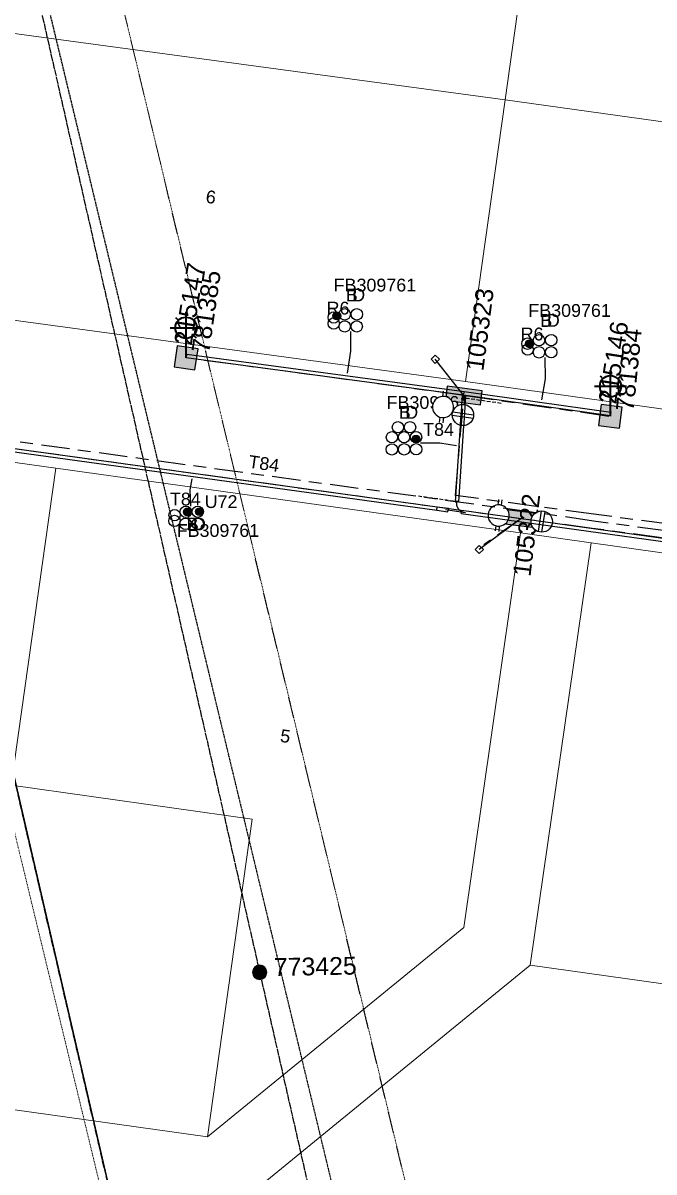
# Model space of a CAD drawing. Header units: metres. Extents: x 277863 to 282129, y 6130772 to 6135401.
# Drawn here: x 279346.1 to 279434.9, y 6133702.5 to 6133864.1 of the extents above; entities that cross this region are included whole.
import ezdxf
from ezdxf.enums import TextEntityAlignment as Align

# ---------------------------------------------------------------- set-up
doc = ezdxf.new("R2010")
doc.units = ezdxf.units.M
for name, pattern in [('Cable Exist OH', [1, 1, 0]), ('Cable Exist UG', [8.2, 4, -1.2, 1.8, -1.2]), ('Dash', [5, 3, -2]), ('DASHED', [0.75, 0.5, -0.25]), ('HIDDEN', [0.375, 0.25, -0.125]), ('HIDDEN2', [0.1875, 0.125, -0.0625])]:
    doc.linetypes.add(name, pattern=pattern)
doc.layers.get('0').update_dxf_attribs({"color": 6})
for name, color, linetype, lineweight in [('Cadastre Buildings_SP_EXT', 9, 'Continuous', 5), ('Cadastre Easements_SP_EXT', 9, 'Continuous', 5), ('Cadastre Land Parcels_SP_EXT', 9, 'Continuous', 5), ('Cadastre Other Property_SP_EXT', 9, 'HIDDEN', 5), ('Cadastre Roads_SP_EXT', 9, 'Continuous', 5)]:
    doc.layers.add(name, color=color, linetype=linetype, lineweight=lineweight)
for name, color, linetype in [('Duct_SP_EXT', 7, 'Continuous'), ('Equip_LV_EXT', 7, 'Continuous'), ('Equip_SP_SL_EXT', 7, 'Continuous'), ('Mains_HV_EXT', 7, 'Continuous'), ('Mains_LV_EXT', 7, 'Continuous'), ('Mains_LV_SL_EXT', 7, 'Continuous'), ('Mains_TR_EXT', 7, 'Continuous'), ('Services_SP_EXT', 7, 'Continuous'), ('SupportsOH_SP_TR_HV_LV_SL_EXT', 7, 'Continuous'), ('SupportsUG_SP_LV_EXT', 7, 'Continuous'), ('SupportsUG_SP_LV_SL_EXT', 7, 'Continuous'), ('Trench_SP_EXT', 7, 'Continuous')]:
    doc.layers.add(name, color=color, linetype=linetype)
doc.layers.add('UNKNOWN_FEATURES', color=1, linetype='DASHED', plot=False)
doc.styles.add('COLUMN_LABEL', font='arial.ttf')
doc.styles.add('iecARIAL', font='arial.ttf', dxfattribs={"height": 2})
doc.styles.add('POLE_LABEL', font='arial.ttf')
doc.styles.get("Standard").update_dxf_attribs({"font": 'arial.ttf'})
doc.linetypes.add('Cable E OH', pattern='A,9.4,["E",Standard,S=1.7,R=0,X=0,Y=-1],0', length=9.4)

# ---------------------------------------------------------------- blocks, each defined once
blk = doc.blocks.new('COLUMN_EXT')
blk.add_hatch(color=256).paths.add_polyline_path([(-1.49, 1.48), (-1.49, -1.49), (1.48, -1.49), (1.48, 1.48)])
blk.add_lwpolyline([(-1.49, -1.49), (1.48, -1.49), (1.48, 1.48), (-1.49, 1.48)], close=True)
for tag, height, style, flags, p in [('ASSET_NUM', 2.5, 'COLUMN_LABEL', 8, (2, 2)), ('STRUCTURE_PLANT_NUMBER', 0.2, 'POLE_LABEL', 9, (1.81, 0.03)), ('STREET_CODE', 0.2, 'COLUMN_LABEL', 9, (1.81, -0.2))]:
    blk.add_attdef(tag, text='', height=height, dxfattribs=dict(style=style, flags=flags)).set_placement(p, align=Align.MIDDLE_LEFT)
at = {"flags": 9}
for tag, p in [('COLUMN_TYPE', (1.81, -0.4)), ('OWNED_BY', (1.81, -0.6)), ('STATE', (1.81, -0.8)), ('USAGE', (1.81, -1)), ('STREETNAME', (1.81, -1.6)), ('LEGEND', (1.81, -1.2)), ('LOCATION', (1.81, -1.4)), ('SUBURB', (1.81, -1.8)), ('NOTES', (1.81, -2))]:
    blk.add_attdef(tag, text='', height=0.2, dxfattribs=at).set_placement(p, align=Align.MIDDLE_LEFT)
at = {"flags": 1}
blk.add_attdef('Z', (1.81, -2.35), '', height=0.2, dxfattribs=at)
blk = doc.blocks.new('PILLAR_EXT')
blk.add_hatch(color=256).paths.add_polyline_path([(-2.475, 0.99), (-2.475, -0.99), (2.475, -0.99), (2.475, 0.99)])
blk.add_lwpolyline([(-2.475, -0.99), (2.475, -0.99), (2.475, 0.99), (-2.475, 0.99)], close=True)
at = {"style": 'iecARIAL', "flags": 8}
blk.add_attdef('ASSET_NUM', (1.5, 3.5), '', height=2.5, dxfattribs=at)
for tag, p, flags in [('OWNED_BY', (0, -0.2), 9), ('STATE', (0, -0.4), 9), ('SUPPORT_TYPE', (0, -0.6), 9), ('STREETNAME', (0, -1.8), 9), ('USAGE', (0, -0.8), 9), ('LEGEND', (0, -1), 9), ('LOCATION', (0, -1.2), 9), ('NOTES', (0, -1.4), 9), ('PARENT', (0, -1.6), 9), ('SUBURB', (0, -2), 1)]:
    blk.add_attdef(tag, p, '', height=0.2, dxfattribs=dict(flags=flags))
blk = doc.blocks.new('DUCT_EXT')
blk.add_circle((0, 0.8), 0.8)
at = {"flags": 1}
blk.add_attdef('Z', (0, 0), '', height=0.2, dxfattribs=at)
at = {"flags": 9}
for tag, p in [('DUCT_CODE', (0, 0)), ('XSECT_TYPE', (0, -0.2)), ('STATE', (0, -0.6)), ('FB_REFERENCE', (0, -0.4)), ('NOTES', (0, -0.8))]:
    blk.add_attdef(tag, text='', height=0.2, dxfattribs=at).set_placement(p, align=Align.MIDDLE_LEFT)
blk = doc.blocks.new('SL_LANTERN_EXT')
at = {"lineweight": 40}
for p, q in [((0, 1.97), (0, 6.47)), ((-1.46, 5.68), (-1.06, 5.28)), ((1.46, 5.68), (1.06, 5.28)), ((-2.25, 4.22), (2.25, 4.22)), ((-1.46, 2.76), (-1.06, 3.16)), ((0, 0), (0, 2.72)), ((1.46, 2.76), (1.06, 3.16))]:
    blk.add_line(p, q, dxfattribs=at)
blk.add_circle((0, 4.22), 1.5, dxfattribs=at)
at = {"style": 'iecARIAL', "flags": 8}
blk.add_attdef('ASSET_NUM', (1.5, 1.5), '', height=2.5, dxfattribs=at)
for tag, p, height, flags in [('OPERATING_VOLTAGE', (0.98, -1.65), 0.2, 9), ('CONSTRUCTED_VOLTAGE', (0.98, -0.65), 0.2, 9), ('CONTROL_TYPE', (0.98, -0.85), 0.2, 9), ('LANTERN_PURPOSE', (0.98, -1.05), 0.2, 9), ('LANTERN_TYPE', (0.98, -1.25), 0.2, 9), ('NO_PHASES', (0.98, -1.45), 0.2, 9), ('LNUMBER', (2.18, -3.25), 2.5, 8), ('ORIENTATION', (0.98, -1.85), 0.2, 9), ('OWNED_BY', (0.98, -2.05), 0.2, 9), ('STATE', (0.98, -2.25), 0.2, 9), ('USAGE', (0.98, -2.45), 0.2, 9), ('CEXIST', (0.98, -2.65), 0.2, 9), ('CNEW', (0.98, -2.85), 0.2, 9), ('CNUMBER', (0.98, -3.05), 0.2, 9), ('CREMOVE', (0.98, -3.25), 0.2, 9), ('CREPLACE', (0.98, -3.45), 0.2, 9), ('LKINGHEIGHT', (0.98, -3.65), 0.2, 9), ('LBRACKET', (0.98, -3.85), 0.2, 9), ('LBRACKETVOCAB', (0.98, -4.05), 0.2, 9), ('LCATEGORY', (0.98, -4.25), 0.2, 9), ('LCHARGE1', (0.98, -4.45), 0.2, 9), ('LCHARGE1PERCENT', (0.98, -4.65), 0.2, 9), ('LCHARGE2', (0.98, -4.85), 0.2, 9), ('LCHARGE2PERCENT', (0.98, -5.05), 0.2, 9), ('LCHARGE3', (0.98, -5.25), 0.2, 9), ('LCHARGE3PERCENT', (0.98, -5.45), 0.2, 9), ('LEXIST', (0.98, -5.65), 0.2, 9), ('LLAMP', (0.98, -5.85), 0.2, 9), ('LLAMPVOCAB', (0.98, -6.05), 0.2, 9), ('LMAST', (0.98, -6.25), 0.2, 9), ('LMASTVOCAB', (0.98, -6.45), 0.2, 9), ('LNEW', (0.98, -6.65), 0.2, 9), ('LANTNUMBER', (0.98, -6.85), 0.2, 9), ('LOUTREACH', (0.98, -7.25), 0.2, 9), ('LOUTREACHVOCAB', (0.98, -7.45), 0.2, 9), ('LRATECODE', (0.98, -7.65), 0.2, 9), ('LREMOVE', (0.98, -7.85), 0.2, 9), ('LREPLACE', (0.98, -8.05), 0.2, 9), ('LTYPE', (0.98, -8.25), 0.2, 9), ('STREETNAME', (0.98, -9.25), 0.2, 9), ('SUBURB', (0.98, -9.45), 0.2, 1), ('LTYPEVOCAB', (0.98, -8.45), 0.2, 9), ('LEGEND', (0.98, -8.65), 0.2, 9), ('LOCATION', (0.98, -8.85), 0.2, 9), ('NOTES', (0.98, -9.05), 0.2, 9)]:
    blk.add_attdef(tag, p, '', height=height, dxfattribs=dict(flags=flags))
blk = doc.blocks.new('CCP_EXT')
at = {"flags": 9}
for tag, p in [('LIFE_SUPPORT', (0, -1.6)), ('STATE', (0, -1.8)), ('NOTES', (0, -2))]:
    blk.add_attdef(tag, text='', height=0.2, dxfattribs=at).set_placement(p, align=Align.MIDDLE_LEFT)
blk.add_wipeout([(0, 0.57), (0.57, 0), (0, -0.57), (-0.57, 0)])
blk.add_lwpolyline([(-0.57, 0), (0, 0.57), (0.57, 0), (0, -0.57), (-0.57, 0)])
at = {"flags": 1}
blk.add_attdef('Z', (0, 0), '', height=0.2, dxfattribs=at)
at = {"flags": 9}
for tag, p in [('CCP_TYPE', (0, 0)), ('CONSTRUCTED_VOLTAGE', (0, -0.2)), ('OPERATING_VOLTAGE', (0, -0.6)), ('ORIENTATION', (0, -0.8)), ('OWNED_BY', (0, -1)), ('NO_PHASES', (0, -0.4)), ('USAGE', (0, -1.2)), ('LEGEND', (0, -1.4))]:
    blk.add_attdef(tag, text='', height=0.2, dxfattribs=at).set_placement(p, align=Align.MIDDLE_LEFT)
blk = doc.blocks.new('POLE_EXT')
blk.add_hatch(color=256).paths.add_polyline_path([(-1, 0, 1), (1, 0, 1)])
blk.add_lwpolyline([(-1, 0, 1), (1, 0, 1)], format="xyb", close=True)
for tag, height, flags, p in [('pNumber', 2.5, 8, (-17.84, 2.07)), ('OWNED_BY', 0.2, 9, (1.35, -0.4)), ('SPECIAL_USE', 0.2, 9, (1.35, -0.8)), ('STATE', 0.2, 9, (1.35, -1)), ('cLV', 0.2, 9, (1.35, -1.4)), ('hDepth', 0.2, 9, (1.35, -1.6)), ('PARENT', 0.2, 9, (1.35, -0.6)), ('USAGE', 0.2, 9, (1.35, -1.2)), ('hDia', 0.2, 9, (1.35, -1.8)), ('cHV', 0.2, 9, (1.35, -2)), ('LBRACKET', 0.2, 9, (1.35, -2.2)), ('LExisting', 0.2, 9, (1.35, -2.4)), ('LANTNUMBER', 0.2, 9, (1.35, -2.6)), ('LOther', 0.2, 9, (1.35, -2.8)), ('LRemove', 0.2, 9, (1.35, -3)), ('LEGEND', 0.2, 9, (1.35, -3.2)), ('cLinedev', 0.2, 9, (1.35, -3.4)), ('pExisting', 0.2, 9, (1.35, -3.8)), ('pFooting', 0.2, 9, (1.35, -4.4)), ('pNew', 0.2, 9, (1.35, -4.6)), ('LOCATION', 0.2, 9, (1.35, -3.6)), ('PFNUMBER', 0.2, 9, (1.35, -4)), ('NEWPFNUMBER', 0.2, 9, (1.35, -4.2)), ('pRelocate', 0.2, 9, (1.35, -5)), ('pRemove', 0.2, 9, (1.35, -5.2)), ('pReplace', 0.2, 9, (1.35, -5.4)), ('pStay', 0.2, 9, (1.35, -5.6)), ('pType', 0.2, 9, (1.35, -5.8)), ('cspan', 0.2, 9, (1.35, -6)), ('STREETNAME', 0.2, 9, (1.35, -6.2)), ('SUBURB', 0.2, 9, (1.35, -6.4)), ('OPERATED_BY', 0.2, 9, (1.36, -7.01)), ('NOTES', 0.2, 9, (1.35, -6.6)), ('MAINTAINED_BY', 0.2, 9, (1.36, -6.81))]:
    blk.add_attdef(tag, text='', height=height, dxfattribs=dict(flags=flags)).set_placement(p, align=Align.MIDDLE_LEFT)
at = {"style": 'POLE_LABEL'}
for tag, height, flags, p in [('ASSET_NUM', 2.5, 8, (2, 2)), ('STRUCTURE_PLANT_NUMBER', 0.2, 9, (1.35, 0.03)), ('STREET_CODE', 0.2, 9, (1.35, -0.2))]:
    blk.add_attdef(tag, text='', height=height, dxfattribs=dict(at, flags=flags)).set_placement(p, align=Align.MIDDLE_LEFT)
at = {"flags": 1}
blk.add_attdef('Z', (1.35, -7.33), '', height=0.2, dxfattribs=at)
blk = doc.blocks.new('LV_UG_LINKS_CLOSED_EXT')
blk.add_wipeout([(-1.06, 1.06), (-1.18, 0.92), (-1.29, 0.76), (-1.37, 0.59), (-1.43, 0.42), (-1.48, 0.23), (-1.49, 0.05), (-1.49, -0.14), (-1.46, -0.33), (-1.41, -0.51), (-1.33, -0.68), (-1.24, -0.84), (-1.12, -0.99), (-0.99, -1.12), (-0.84, -1.24), (-0.68, -1.33), (-0.51, -1.41), (-0.33, -1.46), (-0.14, -1.49), (0.05, -1.49), (0.23, -1.48), (0.42, -1.43), (0.59, -1.37), (0.76, -1.29), (0.92, -1.18), (1.06, -1.06), (1.18, -0.92), (1.29, -0.76), (1.37, -0.59), (1.43, -0.42), (1.48, -0.23), (1.49, -0.05), (1.49, 0.14), (1.46, 0.33), (1.41, 0.51), (1.33, 0.68), (1.24, 0.84), (1.12, 0.99), (0.99, 1.12), (0.84, 1.24), (0.68, 1.33), (0.51, 1.41), (0.33, 1.46), (0.14, 1.49), (-0.05, 1.49), (-0.23, 1.48), (-0.42, 1.43), (-0.59, 1.37), (-0.76, 1.29), (-0.92, 1.18)])
for p, q in [((-0.25, -1.48), (-0.25, 1.48)), ((0.25, -1.48), (0.25, 1.48))]:
    blk.add_line(p, q)
blk.add_circle((0, 0), 1.5)
at = {"flags": 9}
for tag, p in [('ACTUAL_STATUS', (0, 0)), ('CONSTRUCTED_VOLTAGE', (0, -0.2)), ('OPERATING_VOLTAGE', (0, -0.6)), ('ORIENTATION', (0, -0.8)), ('STATE', (0, -1)), ('SWITCH_TYPE', (0, -1.2)), ('NO_PHASES', (0, -0.4)), ('USAGE', (0, -1.4)), ('NOTES', (0, -1.6))]:
    blk.add_attdef(tag, text='', height=0.2, dxfattribs=at).set_placement(p, align=Align.MIDDLE_LEFT)
at = {"flags": 1}
blk.add_attdef('Z', (0, 0), '', height=0.2, dxfattribs=at)
blk = doc.blocks.new('LV_UG_LINKS_OPEN_EXT')
for p, q in [((-0.25, 1.47), (-0.25, 2.22)), ((0.25, 1.47), (0.25, 2.22)), ((-0.25, -1.47), (-0.25, -2.22)), ((0.25, -1.47), (0.25, -2.22))]:
    blk.add_line(p, q)
at = {"flags": 9}
for tag, p in [('ACTUAL_STATUS', (0, 0)), ('CONSTRUCTED_VOLTAGE', (0, -0.2)), ('OPERATING_VOLTAGE', (0, -0.6)), ('ORIENTATION', (0, -0.8)), ('STATE', (0, -1)), ('SWITCH_TYPE', (0, -1.2)), ('NO_PHASES', (0, -0.4)), ('USAGE', (0, -1.4)), ('NOTES', (0, -1.6))]:
    blk.add_attdef(tag, text='', height=0.2, dxfattribs=at).set_placement(p, align=Align.MIDDLE_LEFT)
at = {"flags": 1}
blk.add_attdef('Z', (0, 0), '', height=0.2, dxfattribs=at)
blk.add_wipeout([(-0.25, 1.47), (-0.43, 1.43), (-0.61, 1.36), (-0.77, 1.28), (-0.93, 1.17), (-1.07, 1.05), (-1.19, 0.9), (-1.29, 0.75), (-1.38, 0.58), (-1.44, 0.4), (-1.48, 0.22), (-1.49, 0.03), (-1.49, -0.16), (-1.45, -0.34), (-1.4, -0.52), (-1.32, -0.69), (-1.23, -0.85), (-1.11, -1), (-0.98, -1.13), (-0.83, -1.24), (-0.66, -1.34), (-0.49, -1.41), (-0.31, -1.46), (-0.13, -1.49), (0.06, -1.49), (0.25, -1.47), (0.43, -1.43), (0.61, -1.36), (0.77, -1.28), (0.93, -1.17), (1.07, -1.05), (1.19, -0.9), (1.29, -0.75), (1.38, -0.58), (1.44, -0.4), (1.48, -0.22), (1.49, -0.03), (1.49, 0.16), (1.45, 0.34), (1.4, 0.52), (1.32, 0.69), (1.23, 0.85), (1.11, 1), (0.98, 1.13), (0.83, 1.24), (0.66, 1.34), (0.49, 1.41), (0.31, 1.46), (0.13, 1.49), (-0.06, 1.49)])
blk.add_lwpolyline([(0, -1.49, 1), (0, 1.49, 1)], format="xyb", close=True)
blk = doc.blocks.new('CABLE_LARGE_EXT')
h = blk.add_hatch(color=256)
edge = h.paths.add_edge_path()
edge.add_arc((0, 0.55), 0.55, 0, 360)
blk.add_circle((0, 0.55), 0.55)
at = {"flags": 1}
blk.add_attdef('Z', (0, 0), '', height=0.2, dxfattribs=at)
at = {"flags": 9}
for tag, p in [('COND_CODE', (0, 0)), ('STATE', (0, -0.4)), ('XSECT_SIZE', (0, -0.6)), ('FB_REFERENCE', (0, -0.2)), ('NOTES', (0, -0.8))]:
    blk.add_attdef(tag, text='', height=0.2, dxfattribs=at).set_placement(p, align=Align.MIDDLE_LEFT)

msp = doc.modelspace()

# ---------------------------------------------------------------- linework, layer by layer
at = {"layer": 'Cadastre Buildings_SP_EXT', "linetype": 'Continuous'}
msp.add_lwpolyline([(279476.96, 6133723.29), (279417.49, 6133731.62), (279396.64, 6133714.6), (279375.03, 6133696.95), (279369.34, 6133656.59), (279465.67, 6133643.09), (279476.96, 6133723.29)], close=True, dxfattribs=at)
at = {"layer": 'Cadastre Land Parcels_SP_EXT', "linetype": 'Continuous'}
for points in [[(279319.67, 6133825.75), (279329.57, 6133824.39), (279335.15, 6133863.98), (279413.95, 6133853.34), (279419.47, 6133892.52), (279372.91, 6133899.07), (279351.6, 6133902.07), (279330.8, 6133904.99), (279319.67, 6133825.75)], [(279413.95, 6133853.34), (279493.71, 6133842.23), (279494.99, 6133851.34), (279499.21, 6133881.31), (279419.47, 6133892.52), (279413.95, 6133853.34)], [(279329.57, 6133824.39), (279408.37, 6133813.72), (279413.95, 6133853.34), (279335.15, 6133863.98), (279329.57, 6133824.39)], [(279408.37, 6133813.72), (279478.21, 6133803.94), (279489.52, 6133812.47), (279493.71, 6133842.23), (279413.95, 6133853.34), (279408.37, 6133813.72)], [(279258.94, 6133723.33), (279372.1, 6133707.48), (279378.39, 6133752.19), (279344.48, 6133756.94), (279350.76, 6133801.54), (279335.9, 6133803.6), (279329.62, 6133759.02), (279265.22, 6133767.9), (279258.94, 6133723.33)], [(279344.48, 6133756.94), (279378.39, 6133752.19), (279372.1, 6133707.48), (279408.15, 6133736.91), (279416.14, 6133792.41), (279405.58, 6133793.89), (279350.76, 6133801.54), (279344.48, 6133756.94)], [(279152.49, 6133727.98), (279375.03, 6133696.95), (279396.64, 6133714.6), (279417.49, 6133731.62), (279426.05, 6133791.02), (279416.14, 6133792.41), (279408.15, 6133736.91), (279372.1, 6133707.48), (279258.94, 6133723.33), (279219.32, 6133728.86), (279153.52, 6133737.93), (279152.49, 6133727.98)], [(279417.49, 6133731.62), (279476.96, 6133723.29), (279483.94, 6133772.8), (279475.42, 6133784.1), (279426.05, 6133791.02), (279417.49, 6133731.62)]]:
    msp.add_lwpolyline(points, close=True, dxfattribs=at)
at = {"layer": 'Duct_SP_EXT'}
for p, q in [((279369.11, 6133817.07), (279369.14, 6133817.3)), ((279369.17, 6133817.54), (279369.14, 6133817.3)), ((279408.12, 6133811.82), (279408.16, 6133812.05)), ((279408.12, 6133811.82), (279408.16, 6133812.05)), ((279408.19, 6133812.29), (279408.16, 6133812.05)), ((279408.19, 6133812.29), (279408.16, 6133812.05)), ((279407.91, 6133811.77), (279408.15, 6133811.75)), ((279408.39, 6133811.74), (279408.15, 6133811.75)), ((279428.77, 6133808.94), (279428.8, 6133809.18)), ((279428.84, 6133809.41), (279428.8, 6133809.18)), ((279336.03, 6133805.53), (279404.4, 6133796.1)), ((279335.97, 6133805.06), (279404.34, 6133795.62)), ((279404.34, 6133795.62), (279404.37, 6133795.86)), ((279404.4, 6133796.1), (279404.37, 6133795.86)), ((279404.4, 6133796.1), (279405.98, 6133795.88)), ((279405.98, 6133795.88), (279405.95, 6133795.64)), ((279406.92, 6133796.8), (279407.16, 6133796.78)), ((279407.4, 6133796.77), (279407.16, 6133796.78)), ((279404.34, 6133795.62), (279405.92, 6133795.4)), ((279405.92, 6133795.4), (279405.95, 6133795.64)), ((279407.78, 6133795.14), (279407.81, 6133795.38)), ((279407.84, 6133795.62), (279407.81, 6133795.38))]:
    msp.add_line(p, q, dxfattribs=at)
for points in [[(279392.19, 6133820.73), (279392.2, 6133817.98), (279391.74, 6133814.9)], [(279392.19, 6133820.73), (279392.2, 6133817.98), (279391.74, 6133814.9)], [(279419.56, 6133817.09), (279419.6, 6133814.1), (279419.08, 6133811.12)], [(279402.06, 6133805.08), (279404.78, 6133805.09), (279407.13, 6133804.69)], [(279369.75, 6133796.19), (279369.67, 6133798.46), (279369.94, 6133800.01)]]:
    msp.add_lwpolyline(points, dxfattribs=at)
at = {"layer": 'Trench_SP_EXT', "linetype": 'Cable Exist UG'}
msp.add_lwpolyline([(279407.17, 6133796.98, 0.435382), (279408.09, 6133795.34)], format="xyb", dxfattribs=at)
msp.add_lwpolyline([(279405.58, 6133795.69), (279408.38, 6133795.3)], dxfattribs=at)
at = {"layer": 'UNKNOWN_FEATURES'}
for points in [[(279408.44, 6133811.39), (279413.62, 6133810.64)], [(279406.71, 6133796.88), (279401.57, 6133797.6)]]:
    msp.add_lwpolyline(points, dxfattribs=at)

# ---------------------------------------------------------------- block references
at = {"layer": 'Duct_SP_EXT'}
for name, p, rotation in [('DUCT_EXT', (279390.65, 6133822.72), 90.18097016469244), ('DUCT_EXT', (279392.19, 6133823.16), 90.18097016469244), ('DUCT_EXT', (279393.89, 6133823.16), 90.18097016469244), ('DUCT_EXT', (279390.65, 6133821.87), 90.18097016469244), ('DUCT_EXT', (279392.19, 6133821.46), 90.18097016469244), ('DUCT_EXT', (279393.88, 6133821.46), 90.18097016469244), ('DUCT_EXT', (279419.53, 6133819.51), 89.91773854762154), ('DUCT_EXT', (279421.25, 6133819.52), 89.91773854762154), ('DUCT_EXT', (279417.91, 6133819.03), 89.91773854762154), ('DUCT_EXT', (279417.94, 6133818.19), 89.91773854762154), ('CABLE_LARGE_EXT', (279417.95, 6133819.02), 89.91773854762154), ('DUCT_EXT', (279419.53, 6133817.81), 89.91773854762154), ('DUCT_EXT', (279421.25, 6133817.82), 89.91773854762154), ('DUCT_EXT', (279368.26, 6133794.92), 89.87403520208325), ('DUCT_EXT', (279369.84, 6133795.39), 89.87403520208325), ('CABLE_LARGE_EXT', (279369.81, 6133795.37), 89.87403520208325), ('DUCT_EXT', (279371.51, 6133795.4), 89.87403520208325), ('CABLE_LARGE_EXT', (279371.51, 6133795.4), 89.87403520208325), ('DUCT_EXT', (279368.25, 6133794.1), 89.87403520208325), ('DUCT_EXT', (279369.8, 6133793.7), 89.87403520208325), ('DUCT_EXT', (279371.51, 6133793.69), 89.87403520208325)]:
    msp.add_blockref(name, p, dxfattribs=dict(at, rotation=rotation))
for name, p in [('CABLE_LARGE_EXT', (279390.28, 6133822.38)), ('DUCT_EXT', (279398.88, 6133806.47)), ('DUCT_EXT', (279400.58, 6133806.47)), ('DUCT_EXT', (279398.04, 6133805.07)), ('DUCT_EXT', (279399.74, 6133805.07)), ('DUCT_EXT', (279401.43, 6133805.08)), ('CABLE_LARGE_EXT', (279401.43, 6133805.08)), ('DUCT_EXT', (279398.03, 6133803.36)), ('DUCT_EXT', (279399.75, 6133803.37)), ('DUCT_EXT', (279401.45, 6133803.38))]:
    msp.add_blockref(name, p, dxfattribs=at)
at = {"layer": 'Equip_SP_SL_EXT'}
ref = msp.add_blockref('SL_LANTERN_EXT', (279369.07, 6133817.04), dxfattribs=at)
ref.add_attrib('ASSET_NUM', '215147', dxfattribs={"layer": '0', "height": 2.5, "rotation": 80.5559, "style": 'iecARIAL'}).set_placement((279370.57, 6133818.54), align=Align.BOTTOM_LEFT)
ref = msp.add_blockref('SL_LANTERN_EXT', (279428.78, 6133808.82), dxfattribs=at)
ref.add_attrib('ASSET_NUM', '215146', dxfattribs={"layer": '0', "height": 2.5, "rotation": 81.1898, "style": 'iecARIAL'}).set_placement((279430.28, 6133810.32), align=Align.BOTTOM_LEFT)
at = {"layer": 'SupportsOH_SP_TR_HV_LV_SL_EXT'}
ref = msp.add_blockref('POLE_EXT', (279379.43, 6133730.62), dxfattribs=at)
ref.add_attrib('ASSET_NUM', '773425', dxfattribs={"layer": '0', "height": 2.5, "rotation": 1, "style": 'POLE_LABEL'}).set_placement((279381.43, 6133731.37), align=Align.MIDDLE_LEFT)
at = {"layer": 'SupportsUG_SP_LV_EXT'}
ref = msp.add_blockref('PILLAR_EXT', (279408.15, 6133811.75), dxfattribs=dict(at, rotation=352.6445612426382))
ref.add_attrib('ASSET_NUM', '105323', dxfattribs={"layer": '0', "height": 2.5, "rotation": 82.6446, "style": 'iecARIAL'}).set_placement((279409.65, 6133815.25), align=Align.MIDDLE_LEFT)
ref = msp.add_blockref('PILLAR_EXT', (279416.17, 6133794.41), dxfattribs=dict(at, rotation=353.1342213999048))
ref.add_attrib('ASSET_NUM', '105322', dxfattribs={"layer": '0', "height": 2.5, "rotation": 83.1342, "style": 'iecARIAL'}).set_placement((279417.67, 6133797.91), align=Align.MIDDLE_RIGHT)
at = {"layer": 'SupportsUG_SP_LV_SL_EXT'}
ref = msp.add_blockref('COLUMN_EXT', (279369.07, 6133817.04), dxfattribs=dict(at, rotation=81.64623987422802))
ref.add_attrib('ASSET_NUM', '781385', dxfattribs={"layer": '0', "height": 2.5, "rotation": 81.7176, "style": 'COLUMN_LABEL'}).set_placement((279371.07, 6133817.79), align=Align.MIDDLE_LEFT)
ref = msp.add_blockref('COLUMN_EXT', (279428.78, 6133808.82), dxfattribs=dict(at, rotation=352.7806700669749))
ref.add_attrib('ASSET_NUM', '781384', dxfattribs={"layer": '0', "height": 2.5, "rotation": 84.2008, "style": 'COLUMN_LABEL'}).set_placement((279430.78, 6133809.57), align=Align.MIDDLE_LEFT)

# ---------------------------------------------------------------- texts
at = {"layer": 'Cadastre Land Parcels_SP_EXT'}
for s, rotation, p in [('6', 352.488, (279371.76, 6133838.86)), ('5', 352.2982, (279382.23, 6133763.05))]:
    msp.add_text(s, height=1.8, rotation=rotation, dxfattribs=at).set_placement(p)
at = {"layer": 'Duct_SP_EXT'}
for s, p in [('FB309761', (279389.84, 6133826.37)), ('B', (279391.55, 6133824.98)), ('D', (279392.45, 6133824.98)), ('R6', (279388.85, 6133823.13)), ('FB309761', (279417.23, 6133822.8)), ('B', (279418.92, 6133821.39)), ('D', (279419.83, 6133821.4)), ('R6', (279416.15, 6133819.49)), ('FB309761', (279397.29, 6133809.86)), ('B', (279399, 6133808.47)), ('D', (279399.91, 6133808.47)), ('T84', (279366.8, 6133796.28)), ('U72', (279371.69, 6133795.92)), ('B', (279369.15, 6133792.78)), ('D', (279370.05, 6133792.78)), ('FB309761', (279367.76, 6133791.86))]:
    msp.add_text(s, height=1.8, dxfattribs=at).set_placement(p)
at = {"layer": 'Mains_LV_EXT'}
msp.add_text('T84', height=1.8, rotation=351.8019, dxfattribs=at).set_placement((279377.76, 6133801.6))

# ---------------------------------------------------------------- next in the draw order: block references
at = {"layer": 'Services_SP_EXT'}
for p in [(279404.14, 6133816.83), (279410.33, 6133790.1)]:
    msp.add_blockref('CCP_EXT', p, dxfattribs=at)

# ---------------------------------------------------------------- next in the draw order: linework, layer by layer
at = {"layer": 'Cadastre Other Property_SP_EXT', "linetype": 'HIDDEN2'}
for points in [[(279285.2, 6133997.18), (279253.49, 6134001.58), (279379.46, 6133455.13), (279417.72, 6133449.64), (279285.2, 6133997.18)], [(279401.85, 6133451.91), (279451.37, 6133444.62), (279319.39, 6133992.33), (279269.39, 6133999.41), (279401.85, 6133451.91)], [(279451.37, 6133444.62), (279461.96, 6133443.1), (279330.27, 6133990.84), (279319.26, 6133992.49), (279451.37, 6133444.62)]]:
    msp.add_lwpolyline(points, close=True, dxfattribs=at)
at = {"layer": 'Cadastre Roads_SP_EXT', "linetype": 'Continuous'}
msp.add_lwpolyline([(279335.9, 6133803.6), (279350.76, 6133801.54), (279405.58, 6133793.89), (279416.14, 6133792.41), (279426.05, 6133791.02), (279475.42, 6133784.1), (279478.21, 6133803.94), (279408.37, 6133813.72), (279329.57, 6133824.39)], dxfattribs=at)
at = {"layer": 'Trench_SP_EXT', "linetype": 'Cable Exist UG'}
for points in [[(279408.15, 6133811.75), (279404.14, 6133816.83)], [(279416.17, 6133794.41), (279410.97, 6133790.76)]]:
    msp.add_lwpolyline(points, dxfattribs=at)

# ---------------------------------------------------------------- next in the draw order: block references
at = {"layer": 'Equip_LV_EXT'}
for name, p, rotation in [('LV_UG_LINKS_CLOSED_EXT', (279408.03, 6133809), 261.8798818677455), ('LV_UG_LINKS_OPEN_EXT', (279413.06, 6133794.87), 353.6657713888432), ('LV_UG_LINKS_CLOSED_EXT', (279419.11, 6133794.02), 351.3393307698846)]:
    msp.add_blockref(name, p, dxfattribs=dict(at, rotation=rotation))

# ---------------------------------------------------------------- next in the draw order: linework, layer by layer
at = {"layer": 'Duct_SP_EXT'}
for p, q in [((279408.19, 6133812.29), (279428.84, 6133809.41)), ((279408.12, 6133811.82), (279428.77, 6133808.94)), ((279407.78, 6133795.14), (279475.42, 6133785.76)), ((279407.84, 6133795.62), (279475.48, 6133786.24))]:
    msp.add_line(p, q, dxfattribs=at)
at = {"layer": 'Mains_LV_EXT', "linetype": 'Cable Exist UG'}
for points in [[(279416.17, 6133794.41), (279340.76, 6133804.82)], [(279470.74, 6133714.74), (279473.11, 6133711.63), (279481.47, 6133710.59), (279481.86, 6133713.5), (279481.86, 6133713.5), (279483.95, 6133728.21), (279486.11, 6133729.19), (279486.7, 6133733.72), (279485.27, 6133736.3), (279485.11, 6133736.18), (279485.11, 6133736.18), (279489.63, 6133768.94), (279484.48, 6133775.56), (279484.48, 6133775.56), (279476.59, 6133786.23), (279426.22, 6133793.06), (279416.17, 6133794.41)]]:
    msp.add_lwpolyline(points, dxfattribs=at)
at = {"layer": 'Mains_LV_SL_EXT', "linetype": 'Cable Exist UG'}
msp.add_lwpolyline([(279408.35, 6133811.75), (279428.78, 6133808.82)], dxfattribs=at)
at = {"layer": 'Services_SP_EXT'}
msp.add_lwpolyline([(279416.17, 6133794.41), (279410.33, 6133790.1)], dxfattribs=at)

# ---------------------------------------------------------------- next in the draw order: block references
at = {"layer": 'Equip_LV_EXT', "rotation": 352.3610983801055}
msp.add_blockref('LV_UG_LINKS_OPEN_EXT', (279405.24, 6133810.12), dxfattribs=at)

# ---------------------------------------------------------------- next in the draw order: linework, layer by layer
at = {"layer": 'Cadastre Easements_SP_EXT', "linetype": 'Dash'}
msp.add_lwpolyline([(279294.92, 6133910.04), (279366.77, 6133602.22), (279366.78, 6133602.17), (279401.85, 6133451.91), (279461.82, 6133443.33), (279422.98, 6133604.97), (279422.98, 6133604.97), (279422.74, 6133605.99), (279351.6, 6133902.07)], dxfattribs=at)
at = {"layer": 'Duct_SP_EXT'}
for p, q in [((279369.11, 6133817.07), (279408.12, 6133811.82)), ((279369.17, 6133817.54), (279408.19, 6133812.29)), ((279407.91, 6133811.77), (279406.92, 6133796.8)), ((279408.39, 6133811.74), (279407.4, 6133796.77))]:
    msp.add_line(p, q, dxfattribs=at)
at = {"layer": 'Mains_HV_EXT', "linetype": 'Cable E OH'}
msp.add_lwpolyline([(279352.17, 6135134.22), (279352.07, 6135133.28), (279332.75, 6134934.67), (279316.75, 6134770.2), (279300, 6134598.03), (279281.45, 6134407.43), (279271.24, 6134302.43), (279256.57, 6134151.64), (279286.54, 6134017.38), (279320.93, 6133861.71), (279359.79, 6133693.51), (279389.7, 6133555.33), (279422.99, 6133406.27), (279449.86, 6133285.9), (279479.72, 6133152.16), (279517.66, 6132982.24)], dxfattribs=at)
at = {"layer": 'Mains_HV_EXT', "linetype": 'Cable Exist UG'}
msp.add_lwpolyline([(279470.79, 6133714.79), (279471.46, 6133716.64), (279478.92, 6133715.64), (279478.92, 6133715.64), (279486.93, 6133772.78), (279486.45, 6133774.69), (279486.45, 6133774.69), (279477.2, 6133787.2), (279426.4, 6133794.09), (279417.67, 6133795.34), (279272.75, 6133815.17), (279271.91, 6133808.27), (279270.72, 6133806.83)], dxfattribs=at)
at = {"layer": 'Mains_LV_EXT', "linetype": 'Cable Exist UG'}
msp.add_lwpolyline([(279470.74, 6133714.74), (279473, 6133710.58), (279483.31, 6133709.37), (279483.78, 6133712.61), (279483.78, 6133712.61), (279485.79, 6133726.86), (279487.97, 6133727.85), (279488.79, 6133734.19), (279487.25, 6133736.98), (279491.76, 6133769.62), (279485.92, 6133777.13), (279477.73, 6133788.19), (279426.46, 6133795.05), (279406.98, 6133797.69), (279408.15, 6133811.75)], dxfattribs=at)
at = {"layer": 'Mains_LV_SL_EXT', "linetype": 'Cable Exist UG'}
msp.add_lwpolyline([(279408.15, 6133811.75), (279369.07, 6133817.04)], dxfattribs=at)
at = {"layer": 'Mains_TR_EXT', "linetype": 'Cable Exist OH'}
for points in [[(279517.66, 6132982.24), (279479.72, 6133152.16), (279449.86, 6133285.9), (279422.99, 6133406.27), (279389.71, 6133555.33), (279359.79, 6133693.51), (279320.93, 6133861.71), (279286.64, 6134016.94), (279256.57, 6134151.64), (279271.24, 6134302.43), (279281.45, 6134407.43), (279300.44, 6134600.09), (279316.75, 6134770.2), (279332.75, 6134934.67), (279352.07, 6135133.28), (279352.17, 6135134.22)], [(279346.65, 6133874.76), (279379.43, 6133730.62), (279404.23, 6133621.56), (279417.42, 6133563.63), (279440.09, 6133461.45), (279446.55, 6133429.25), (279470.86, 6133319.72), (279495.93, 6133207.45), (279545.37, 6132986.04), (279553.34, 6132832.21), (279559.66, 6132716.35), (279565.75, 6132601.49)], [(279346.65, 6133874.76), (279379.43, 6133730.62), (279404.23, 6133621.56), (279417.42, 6133563.63), (279444.25, 6133442.11), (279470.86, 6133319.72), (279495.93, 6133207.45), (279545.37, 6132986.04), (279553.36, 6132831.21), (279559.66, 6132716.35), (279565.75, 6132601.49)]]:
    msp.add_lwpolyline(points, dxfattribs=at)
at = {"layer": 'Services_SP_EXT'}
msp.add_lwpolyline([(279408.15, 6133811.75), (279404.14, 6133816.83)], dxfattribs=at)

# ---------------------------------------------------------------- next in the draw order: texts
at = {"layer": 'Duct_SP_EXT'}
msp.add_text('T84', height=1.8, dxfattribs=at).set_placement((279402.43, 6133806.07))

doc.saveas('drawing.dxf')
